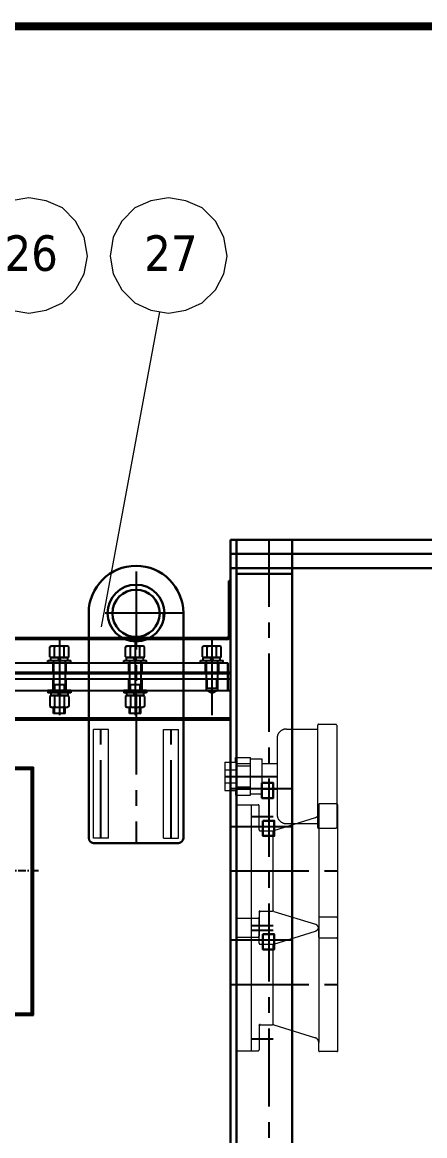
# Model space of a CAD drawing. Header units: millimetres. Extents: x 51831 to 122350, y -311274 to -161296.
# Drawn here: x 58177 to 58602, y -162715 to -161538 of the extents above; entities that cross this region are included whole.
import ezdxf

# ---------------------------------------------------------------- set-up
doc = ezdxf.new("R2010")
doc.units = ezdxf.units.MM
doc.header["$LTSCALE"] = 13
for name, pattern in [('ACAD_ISO02W100', [15, 12, -3]), ('CENTER', [50.8, 31.75, -6.35, 6.35, -6.35]), ('CENTERX2', [101.6, 63.5, -12.7, 12.7, -12.7]), ('DASHED', [0.75, 0.5, -0.25]), ('HIDDEN', [9.525, 6.35, -3.175])]:
    doc.linetypes.add(name, pattern=pattern)
doc.layers.get('0').update_dxf_attribs({"color": 1, "linetype": 'CENTER'})
for name, color, linetype in [('1', 4, 'Continuous'), ('2', 3, 'Continuous'), ('3中心线层', 1, 'CENTER'), ('4', 2, 'HIDDEN'), ('4虚线层', 6, 'DASHED'), ('粗实线', 4, 'Continuous')]:
    doc.layers.add(name, color=color, linetype=linetype)
doc.layers.add('标注、文本', color=3, linetype='Continuous', lineweight=25)
doc.layers.add('铁心', color=3, linetype='Continuous', lineweight=0)
doc.styles.add('Tahoma$001', font='tahoma.ttf', dxfattribs={"height": 2.159784})

# ---------------------------------------------------------------- blocks, each defined once
blk = doc.blocks.new('A$C577535B1')
for p, q in [((67.4, 124.3), (67.4, 44.6)), ((67.4, 124.1), (67.4, 44.4)), ((167.4, 124.2), (167.4, 44.4)), ((167.4, 124.1), (167.4, 44.4)), ((267.4, 124.3), (267.4, 44.6)), ((267.4, 124.1), (267.4, 44.4))]:
    blk.add_line(p, q)
at = {"layer": '3中心线层', "ltscale": 0.02}
for p, q in [((67.4, 168.8), (67.4, 0.2)), ((67.4, 168.6), (67.4, 0)), ((167.4, 168.6), (167.4, 0)), ((267.4, 168.8), (267.4, 0.2)), ((334.7, 84.3), (0, 84.3))]:
    blk.add_line(p, q, dxfattribs=at)
at = {"layer": '粗实线', "lineweight": 30}
for centre, radius, start, end in [((67.4, 84.5), 28.5, 8.0481, 171.9519), ((167.4, 84.3), 28.5, 8.0481, 171.9519), ((267.4, 84.5), 28.5, 8.0481, 171.9519), ((38.9, 84.5), 4, 274.0241, 85.9759), ((95.9, 84.5), 4, 94.0241, 265.9759), ((138.9, 84.3), 4, 274.0241, 85.9759), ((195.9, 84.3), 4, 94.0241, 265.9759), ((238.9, 84.5), 4, 274.0241, 85.9759), ((295.9, 84.4), 4, 94.0241, 265.9759), ((67.4, 84.5), 28.5, 188.0481, 351.9519), ((167.4, 84.3), 28.5, 188.0481, 351.9519), ((267.4, 84.5), 28.5, 188.0481, 351.9519)]:
    blk.add_arc(centre, radius, start, end, dxfattribs=at)

msp = doc.modelspace()

# ---------------------------------------------------------------- linework, layer by layer
at = {"color": 2, "linetype": 'ACAD_ISO02W100', "lineweight": 13}
for p, q in [((58267.844, -162285.411), (58251.844, -162285.411)), ((58251.844, -162400.411), (58251.844, -162285.411)), ((58267.844, -162400.411), (58267.844, -162285.411)), ((58325.844, -162285.411), (58341.844, -162285.411)), ((58325.844, -162400.411), (58325.844, -162285.411)), ((58341.844, -162400.411), (58341.844, -162285.411)), ((58455.844, -162284.939), (58488.844, -162284.939)), ((58488.844, -162388.939), (58488.844, -162280.939)), ((58489.844, -162279.939), (58507.844, -162279.939)), ((58508.844, -162280.939), (58508.844, -162388.939)), ((58445.844, -162294.939), (58445.844, -162374.939)), ((58390.844, -162319.939), (58401.844, -162319.939)), ((58390.844, -162319.939), (58390.844, -162349.939)), ((58401.844, -162314.939), (58417.85, -162314.939)), ((58401.844, -162319.939), (58401.844, -162314.939)), ((58401.844, -162314.939), (58417.85, -162314.939)), ((58402.844, -162321.439), (58402.844, -162348.439)), ((58402.844, -162321.439), (58417.85, -162321.439)), ((58417.85, -162354.939), (58417.85, -162314.939)), ((58417.85, -162316.487), (58429.85, -162316.487)), ((58429.85, -162316.487), (58429.85, -162353.39)), ((58429.85, -162321.439), (58445.844, -162321.439)), ((58390.844, -162327.939), (58401.844, -162327.939)), ((58402.844, -162323.939), (58417.85, -162323.939)), ((58390.844, -162341.939), (58401.844, -162341.939)), ((58402.844, -162345.939), (58417.85, -162345.939)), ((58417.85, -162334.939), (58429.85, -162334.939)), ((58390.844, -162349.939), (58401.844, -162349.939)), ((58401.844, -162349.939), (58401.844, -162354.939)), ((58401.844, -162354.939), (58417.85, -162354.939)), ((58402.844, -162348.439), (58417.85, -162348.439)), ((58417.85, -162353.39), (58429.85, -162353.39)), ((58429.85, -162348.439), (58445.844, -162348.439)), ((58402.844, -162364.939), (58418.844, -162364.939)), ((58418.844, -162504.939), (58418.844, -162364.939)), ((58418.844, -162504.939), (58418.844, -162364.939)), ((58418.844, -162364.939), (58425.844, -162364.939)), ((58426.844, -162391.439), (58426.844, -162365.939)), ((58489.844, -162364.939), (58489.844, -162496.115)), ((58508.844, -162363.939), (58490.844, -162363.939)), ((58509.844, -162364.939), (58509.844, -162505.939)), ((58442.573, -162392.211), (58486.336, -162378.535)), ((58427.844, -162392.439), (58441.081, -162392.439)), ((58441.842, -162477.497), (58441.835, -162392.382)), ((58455.844, -162384.939), (58488.844, -162384.939)), ((58507.844, -162389.939), (58489.844, -162389.939)), ((58267.844, -162400.411), (58251.844, -162400.411)), ((58325.844, -162400.411), (58341.844, -162400.411)), ((58402.844, -162484.939), (58418.844, -162484.939)), ((58418.844, -162624.939), (58418.844, -162484.939)), ((58418.844, -162624.939), (58418.844, -162484.939)), ((58418.844, -162484.939), (58425.844, -162484.939)), ((58426.844, -162478.439), (58426.844, -162503.939)), ((58426.844, -162511.439), (58426.844, -162485.939)), ((58427.844, -162477.439), (58441.081, -162477.439)), ((58442.573, -162477.666), (58486.336, -162491.342)), ((58489.844, -162484.939), (58489.844, -162616.115)), ((58508.844, -162483.939), (58490.844, -162483.939)), ((58509.844, -162484.939), (58509.844, -162625.939)), ((58442.573, -162512.211), (58486.336, -162498.535)), ((58489.844, -162504.939), (58489.844, -162496.115)), ((58402.844, -162504.939), (58418.844, -162504.939)), ((58402.844, -162504.939), (58418.844, -162504.939)), ((58418.844, -162504.939), (58425.844, -162504.939)), ((58509.844, -162505.939), (58490.844, -162505.939)), ((58508.844, -162505.939), (58490.844, -162505.939)), ((58427.844, -162512.439), (58441.081, -162512.439)), ((58441.842, -162597.497), (58441.835, -162512.382)), ((58426.844, -162598.439), (58426.844, -162623.939)), ((58427.844, -162597.439), (58441.081, -162597.439)), ((58442.573, -162597.666), (58486.336, -162611.342)), ((58489.844, -162624.939), (58489.844, -162616.115)), ((58402.844, -162624.939), (58418.844, -162624.939)), ((58402.844, -162624.939), (58418.844, -162624.939)), ((58418.844, -162624.939), (58425.844, -162624.939)), ((58509.844, -162625.939), (58490.844, -162625.939)), ((58508.844, -162625.939), (58490.844, -162625.939))]:
    msp.add_line(p, q, dxfattribs=at)
for centre, radius, start, end in [((58455.844, -162294.939), 10, 90, 180), ((58489.844, -162280.939), 1, 90, 180), ((58507.844, -162280.939), 1, 0, 90), ((58425.844, -162365.939), 1, 0, 90), ((58490.844, -162364.939), 1, 90, 180), ((58508.844, -162364.939), 1, 0, 90), ((58455.844, -162374.939), 10, 180, 270), ((58484.844, -162373.763), 5, 287.354025, 0), ((58427.844, -162391.439), 1, 180, 270), ((58441.081, -162387.439), 5, 270, 287.354025), ((58489.844, -162388.939), 1, 180, 270), ((58507.844, -162388.939), 1, 270, 0), ((58425.844, -162485.939), 1, 0, 90), ((58441.081, -162482.439), 5, 72.645975, 90), ((58490.844, -162484.939), 1, 90, 180), ((58508.844, -162484.939), 1, 0, 90), ((58484.844, -162496.115), 5, 0, 72.645975), ((58484.844, -162493.763), 5, 287.354025, 0), ((58425.844, -162503.939), 1, 270, 0), ((58490.844, -162504.939), 1, 180, 270), ((58508.844, -162504.939), 1, 270, 0), ((58427.844, -162511.439), 1, 180, 270), ((58441.081, -162507.439), 5, 270, 287.354025), ((58441.081, -162602.439), 5, 72.645975, 90), ((58484.844, -162616.115), 5, 0, 72.645975), ((58425.844, -162623.939), 1, 270, 0), ((58490.844, -162624.939), 1, 180, 270), ((58508.844, -162624.939), 1, 270, 0)]:
    msp.add_arc(centre, radius, start, end, dxfattribs=at)
at = {"layer": '1', "color": 1, "linetype": 'CENTERX2', "lineweight": -3, "ltscale": 0.1}
for p, q in [((58437.425, -164136.902), (58437.425, -162084.934)), ((58437.425, -164136.902), (58437.425, -162084.934)), ((58296.844, -162118.449), (58296.844, -162405.411)), ((58346.844, -162162.42), (58246.844, -162162.42)), ((58215.844, -162212.494), (58215.844, -162255.762)), ((58295.844, -162212.494), (58295.844, -162255.762)), ((58259.844, -162400.411), (58259.844, -162285.411)), ((58333.844, -162400.411), (58333.844, -162285.411)), ((58390.844, -162334.939), (58445.844, -162334.939)), ((58395.844, -162347.907), (58460.844, -162347.907)), ((58418.844, -162377.439), (58441.844, -162377.439)), ((58396.844, -162387.907), (58461.844, -162387.907)), ((58396.844, -162434.939), (58509.844, -162434.939)), ((58418.844, -162492.439), (58441.843, -162492.439)), ((58418.844, -162492.439), (58441.844, -162492.439)), ((58418.844, -162497.439), (58441.844, -162497.439)), ((58396.844, -162507.907), (58461.844, -162507.907)), ((58396.844, -162554.939), (58509.844, -162554.939)), ((58418.844, -162612.439), (58441.843, -162612.439)), ((58418.844, -162612.439), (58441.844, -162612.439))]:
    msp.add_line(p, q, dxfattribs=at)
at = {"layer": '1'}
for p, q in [((58205.919, -162198.001), (58207.249, -162197.234)), ((58205.919, -162208.666), (58205.919, -162198.001)), ((58224.439, -162197.234), (58207.249, -162197.234)), ((58210.882, -162208.666), (58210.882, -162198.001)), ((58220.807, -162208.666), (58220.807, -162198.001)), ((58225.769, -162198.001), (58224.439, -162197.234)), ((58225.769, -162208.666), (58225.769, -162198.001)), ((58285.919, -162198.001), (58287.249, -162197.234)), ((58285.919, -162208.666), (58285.919, -162198.001)), ((58304.439, -162197.234), (58287.249, -162197.234)), ((58290.882, -162208.666), (58290.882, -162198.001)), ((58300.807, -162208.666), (58300.807, -162198.001)), ((58305.769, -162198.001), (58304.439, -162197.234)), ((58305.769, -162208.666), (58305.769, -162198.001)), ((58366.919, -162198.001), (58368.249, -162197.234)), ((58366.919, -162208.666), (58366.919, -162198.001)), ((58385.439, -162197.234), (58368.249, -162197.234)), ((58371.882, -162208.666), (58371.882, -162198.001)), ((58381.807, -162208.666), (58381.807, -162198.001)), ((58386.769, -162198.001), (58385.439, -162197.234)), ((58386.769, -162208.666), (58386.769, -162198.001)), ((58203.844, -162214.934), (58203.844, -162212.434)), ((58203.844, -162212.434), (58227.844, -162212.434)), ((58205.919, -162208.666), (58207.249, -162209.434)), ((58206.844, -162212.434), (58206.844, -162209.434)), ((58206.844, -162209.434), (58224.844, -162209.434)), ((58206.844, -162212.434), (58224.844, -162212.434)), ((58224.439, -162209.434), (58207.249, -162209.434)), ((58209.844, -162212.652), (58209.844, -162238.152)), ((58215.844, -162212.434), (58214.144, -162209.434)), ((58217.544, -162212.434), (58215.844, -162209.434)), ((58221.844, -162212.652), (58221.844, -162238.152)), ((58225.769, -162208.666), (58224.439, -162209.434)), ((58224.844, -162212.434), (58224.844, -162209.434)), ((58227.844, -162214.934), (58227.844, -162212.434)), ((58283.844, -162214.934), (58283.844, -162212.434)), ((58283.844, -162212.434), (58307.844, -162212.434)), ((58285.919, -162208.666), (58287.249, -162209.434)), ((58286.844, -162212.434), (58286.844, -162209.434)), ((58286.844, -162209.434), (58304.844, -162209.434)), ((58286.844, -162212.434), (58304.844, -162212.434)), ((58304.439, -162209.434), (58287.249, -162209.434)), ((58289.844, -162212.652), (58289.844, -162238.152)), ((58295.844, -162212.434), (58294.144, -162209.434)), ((58297.544, -162212.434), (58295.844, -162209.434)), ((58301.844, -162212.652), (58301.844, -162238.152)), ((58305.769, -162208.666), (58304.439, -162209.434)), ((58304.844, -162212.434), (58304.844, -162209.434)), ((58307.844, -162214.934), (58307.844, -162212.434)), ((58364.844, -162214.934), (58364.844, -162212.434)), ((58364.844, -162212.434), (58388.844, -162212.434)), ((58364.844, -162214.934), (58388.844, -162214.934)), ((58366.919, -162208.666), (58368.249, -162209.434)), ((58367.844, -162212.434), (58367.844, -162209.434)), ((58367.844, -162209.434), (58385.844, -162209.434)), ((58367.844, -162212.434), (58385.844, -162212.434)), ((58385.439, -162209.434), (58368.249, -162209.434)), ((58370.844, -162212.652), (58370.844, -162238.152)), ((58376.844, -162212.434), (58375.144, -162209.434)), ((58378.544, -162212.434), (58376.844, -162209.434)), ((58382.844, -162212.652), (58382.844, -162238.152)), ((58386.769, -162208.666), (58385.439, -162209.434)), ((58385.844, -162212.434), (58385.844, -162209.434)), ((58388.844, -162214.934), (58388.844, -162212.434)), ((58221.844, -162238.152), (58209.844, -162238.152)), ((58209.844, -162238.152), (58209.844, -162244.152)), ((58221.844, -162238.152), (58221.844, -162244.152)), ((58301.844, -162238.152), (58289.844, -162238.152)), ((58289.844, -162238.152), (58289.844, -162244.152)), ((58301.844, -162238.152), (58301.844, -162244.152)), ((58382.844, -162232.152), (58370.844, -162232.152)), ((58370.844, -162238.152), (58370.844, -162243.687)), ((58382.844, -162238.152), (58382.844, -162243.687)), ((58227.844, -162244.152), (58203.844, -162244.152)), ((58203.844, -162244.152), (58203.844, -162246.652)), ((58227.844, -162246.652), (58203.844, -162246.652)), ((58205.919, -162250.419), (58207.249, -162249.652)), ((58205.919, -162250.419), (58205.919, -162261.084)), ((58224.844, -162246.652), (58206.844, -162246.652)), ((58206.844, -162246.652), (58206.844, -162249.652)), ((58224.844, -162249.652), (58206.844, -162249.652)), ((58207.249, -162249.652), (58224.439, -162249.652)), ((58210.882, -162250.419), (58210.882, -162261.084)), ((58214.144, -162246.652), (58215.844, -162249.652)), ((58215.844, -162246.652), (58217.544, -162249.652)), ((58220.807, -162250.419), (58220.807, -162261.084)), ((58225.769, -162250.419), (58224.439, -162249.652)), ((58224.844, -162246.652), (58224.844, -162249.652)), ((58225.769, -162250.419), (58225.769, -162261.084)), ((58227.844, -162244.152), (58227.844, -162246.652)), ((58307.844, -162244.152), (58283.844, -162244.152)), ((58283.844, -162244.152), (58283.844, -162246.652)), ((58307.844, -162246.652), (58283.844, -162246.652)), ((58285.919, -162250.419), (58287.249, -162249.652)), ((58285.919, -162250.419), (58285.919, -162261.084)), ((58304.844, -162246.652), (58286.844, -162246.652)), ((58286.844, -162246.652), (58286.844, -162249.652)), ((58304.844, -162249.652), (58286.844, -162249.652)), ((58287.249, -162249.652), (58304.439, -162249.652)), ((58290.882, -162250.419), (58290.882, -162261.084)), ((58294.144, -162246.652), (58295.844, -162249.652)), ((58295.844, -162246.652), (58297.544, -162249.652)), ((58300.807, -162250.419), (58300.807, -162261.084)), ((58305.769, -162250.419), (58304.439, -162249.652)), ((58304.844, -162246.652), (58304.844, -162249.652)), ((58305.769, -162250.419), (58305.769, -162261.084)), ((58307.844, -162244.152), (58307.844, -162246.652)), ((58205.919, -162261.084), (58207.249, -162261.852)), ((58207.249, -162261.852), (58224.439, -162261.852)), ((58209.844, -162268.593), (58209.844, -162261.852)), ((58221.844, -162268.593), (58221.844, -162261.852)), ((58225.769, -162261.084), (58224.439, -162261.852)), ((58285.919, -162261.084), (58287.249, -162261.852)), ((58287.249, -162261.852), (58304.439, -162261.852)), ((58289.844, -162268.593), (58289.844, -162261.852)), ((58301.844, -162268.593), (58301.844, -162261.852)), ((58305.769, -162261.084), (58304.439, -162261.852)), ((58221.844, -162268.593), (58209.844, -162268.593)), ((58301.844, -162268.593), (58289.844, -162268.593))]:
    msp.add_line(p, q, dxfattribs=at)
at = {"layer": '1', "const_width": 8.634}
msp.add_lwpolyline([(52472.729, -168350.488), (61945.049, -168350.488), (61945.049, -161542.258), (52472.729, -161542.258), (52472.729, -168350.488)], dxfattribs=at)
at = {"layer": '1'}
for centre, radius, start, end in [((58208.455, -162201.802), 4.569, 57.914436, 123.704561), ((58215.844, -162215.234), 18, 73.996597, 106.003403), ((58223.234, -162201.802), 4.569, 56.295439, 122.085564), ((58288.455, -162201.802), 4.569, 57.914436, 123.704561), ((58295.844, -162215.234), 18, 73.996597, 106.003403), ((58303.234, -162201.802), 4.569, 56.295439, 122.085564), ((58369.455, -162201.802), 4.569, 57.914436, 123.704561), ((58376.844, -162215.234), 18, 73.996597, 106.003403), ((58384.234, -162201.802), 4.569, 56.295439, 122.085564), ((58208.455, -162204.865), 4.569, 236.295439, 302.558752), ((58215.844, -162191.434), 18, 253.996597, 286.003403), ((58223.234, -162204.865), 4.569, 237.914436, 303.704561), ((58288.455, -162204.865), 4.569, 236.295439, 302.558752), ((58295.844, -162191.434), 18, 253.996597, 286.003403), ((58303.234, -162204.865), 4.569, 237.914436, 303.704561), ((58369.455, -162204.865), 4.569, 236.295439, 302.558752), ((58376.844, -162191.434), 18, 253.996597, 286.003403), ((58384.234, -162204.865), 4.569, 237.914436, 303.704561), ((58208.455, -162254.22), 4.569, 57.914436, 123.704561), ((58215.844, -162267.652), 18, 73.996597, 106.003403), ((58223.234, -162254.22), 4.569, 56.295439, 122.558752), ((58288.455, -162254.22), 4.569, 57.914436, 123.704561), ((58295.844, -162267.652), 18, 73.996597, 106.003403), ((58303.234, -162254.22), 4.569, 56.295439, 122.558752), ((58208.455, -162257.283), 4.569, 236.295439, 302.085564), ((58215.844, -162243.852), 18, 253.996597, 286.003403), ((58223.234, -162257.283), 4.569, 237.914436, 303.704561), ((58288.455, -162257.283), 4.569, 236.295439, 302.085564), ((58295.844, -162243.852), 18, 253.996597, 286.003403), ((58303.234, -162257.283), 4.569, 237.914436, 303.704561)]:
    msp.add_arc(centre, radius, start, end, dxfattribs=at)
at = {"layer": '2'}
for p, q in [((58210.744, -162238.152), (58210.744, -162244.152)), ((58220.944, -162238.152), (58220.944, -162244.152)), ((58290.744, -162238.152), (58290.744, -162244.152)), ((58300.944, -162238.152), (58300.944, -162244.152)), ((58371.744, -162232.152), (58371.744, -162241.687)), ((58381.944, -162232.152), (58381.944, -162241.687)), ((58210.744, -162268.593), (58210.744, -162261.852)), ((58220.944, -162268.593), (58220.944, -162261.852)), ((58290.744, -162268.593), (58290.744, -162261.852)), ((58300.944, -162268.593), (58300.944, -162261.852))]:
    msp.add_line(p, q, dxfattribs=at)
at = {"layer": '4'}
for p, q in [((58215.844, -162189.652), (58215.844, -162270.452)), ((58295.844, -162189.652), (58295.844, -162270.452)), ((58376.844, -162189.652), (58376.844, -162270.452))]:
    msp.add_line(p, q, dxfattribs=at)
at = {"layer": '4虚线层'}
for p, q in [((58396.844, -162084.934), (58396.844, -164126.902)), ((58393.844, -162214.934), (58393.844, -162244.152)), ((58393.844, -162273.411), (58393.844, -162275.411))]:
    msp.add_line(p, q, dxfattribs=at)
at = {"layer": '4虚线层', "ltscale": 5}
for p, q in [((58393.844, -162214.934), (58393.844, -162244.152)), ((58393.844, -162273.411), (58393.844, -162275.411)), ((58396.844, -162391.902), (58396.844, -164126.902))]:
    msp.add_line(p, q, dxfattribs=at)
at = {"layer": '标注、文本', "color": 4, "lineweight": 30}
for p, q in [((58396.844, -162084.934), (58396.844, -164134.902)), ((58246.844, -162400.411), (58246.844, -162162.428)), ((58325.844, -162170.101), (58325.844, -162162.428)), ((58346.844, -162400.411), (58346.844, -162162.428)), ((58393.844, -162214.934), (58393.844, -162244.152)), ((58393.844, -162273.411), (58393.844, -162275.411)), ((58251.844, -162405.411), (58341.844, -162405.411))]:
    msp.add_line(p, q, dxfattribs=at)
at = {"layer": '标注、文本'}
for p, q in [((58394.844, -162186.428), (58394.844, -162128.428)), ((58396.844, -162128.428), (58394.844, -162128.428)), ((58396.844, -162186.428), (58396.844, -162128.428)), ((58392.844, -162190.428), (57344.38, -162190.428)), ((58396.308, -162188.428), (57347.844, -162188.428)), ((57343.844, -162214.934), (58393.844, -162214.934)), ((58208.844, -162214.934), (58208.844, -162224.934)), ((58222.844, -162214.934), (58222.844, -162224.934)), ((58288.844, -162214.934), (58288.844, -162224.934)), ((58302.844, -162214.934), (58302.844, -162224.934)), ((58369.844, -162214.934), (58369.844, -162224.934)), ((58383.844, -162214.934), (58383.844, -162224.934)), ((57343.844, -162224.934), (58396.844, -162224.934)), ((57352.844, -162226.152), (58396.844, -162226.152)), ((58396.844, -162232.152), (57343.844, -162232.152)), ((58208.844, -162232.152), (58208.844, -162244.152)), ((58222.844, -162232.152), (58222.844, -162244.152)), ((58288.844, -162232.152), (58288.844, -162244.152)), ((58302.844, -162232.152), (58302.844, -162244.152)), ((57343.844, -162244.152), (58396.844, -162244.152)), ((58376.844, -162247.152), (58370.844, -162243.687)), ((58376.844, -162247.152), (58370.844, -162243.687)), ((58376.844, -162247.152), (58370.844, -162243.687)), ((58376.844, -162247.152), (58370.844, -162243.687)), ((58376.844, -162247.152), (58370.844, -162243.687)), ((58376.844, -162247.152), (58370.844, -162243.687)), ((58376.844, -162247.152), (58370.844, -162243.687)), ((58376.844, -162247.152), (58370.844, -162243.687)), ((58371.744, -162241.687), (58381.944, -162241.687)), ((58376.844, -162247.152), (58382.844, -162243.687)), ((58376.844, -162247.152), (58382.844, -162243.687)), ((58376.844, -162247.152), (58382.844, -162243.687)), ((58376.844, -162247.152), (58382.844, -162243.687)), ((58376.844, -162247.152), (58382.844, -162243.687)), ((58376.844, -162247.152), (58382.844, -162243.687)), ((58376.844, -162247.152), (58382.844, -162243.687)), ((58376.844, -162247.152), (58382.844, -162243.687)), ((58376.844, -162247.152), (58376.844, -162247.152)), ((58396.844, -162273.411), (57344.38, -162273.411)), ((58396.844, -162275.411), (57347.844, -162275.411)), ((57564.312, -162325.392), (58188.378, -162325.306)), ((57564.312, -162327.392), (58188.378, -162327.306)), ((58186.412, -162585.408), (58186.376, -162327.306)), ((58188.412, -162587.408), (58188.376, -162325.306)), ((57564.312, -162587.408), (58188.412, -162587.408)), ((57566.312, -162585.408), (58188.412, -162585.408))]:
    msp.add_line(p, q, dxfattribs=at)
at = {"layer": '标注、文本', "color": 4, "lineweight": 30}
for centre, radius in [((58296.844, -162162.42), 30), ((58296.844, -162162.669), 25)]:
    msp.add_circle(centre, radius, dxfattribs=at)
for centre, radius, start, end in [((58296.844, -162162.428), 50, 90, 180), ((58296.844, -162162.428), 50, 0, 90), ((58251.844, -162400.411), 5, 180, 270), ((58341.844, -162400.411), 5, 270, 0)]:
    msp.add_arc(centre, radius, start, end, dxfattribs=at)
at = {"layer": '标注、文本'}
for centre, radius, start, end in [((58392.844, -162186.428), 4, 270, 0), ((58392.844, -162186.428), 2, 270, 0), ((58427.844, -162478.439), 1, 90, 180), ((58427.844, -162598.439), 1, 90, 180)]:
    msp.add_arc(centre, radius, start, end, dxfattribs=at)
at = {"layer": '粗实线', "lineweight": 30}
for p, q in [((58396.844, -162084.934), (59186.844, -162084.934)), ((58396.844, -162114.934), (58396.844, -162084.934)), ((58396.844, -162084.934), (59136.844, -162084.934)), ((58402.844, -162084.934), (58402.844, -164126.902)), ((58461.844, -164134.902), (58461.844, -162084.934)), ((58396.844, -162099.934), (59186.844, -162099.934)), ((58396.844, -162099.934), (59136.844, -162099.934)), ((58396.844, -162114.934), (58461.844, -162114.934)), ((58396.844, -162114.934), (59186.844, -162114.934)), ((58402.844, -162120.934), (58461.844, -162120.934))]:
    msp.add_line(p, q, dxfattribs=at)
for points in [[(58429.844, -162341.907), (58441.844, -162341.907), (58441.844, -162357.907), (58429.844, -162357.907)], [(58430.844, -162381.907), (58442.844, -162381.907), (58442.844, -162397.907), (58430.844, -162397.907)], [(58430.844, -162501.907), (58442.844, -162501.907), (58442.844, -162517.907), (58430.844, -162517.907)]]:
    msp.add_lwpolyline(points, close=True, dxfattribs=at)
at = {"layer": '铁心'}
for points in [[(58245.428, -161785.118), (58242.115, -161765.24), (58233.079, -161748.072), (58219.225, -161734.218), (58202.057, -161726.688), (58183.685, -161723.375), (58165.011, -161726.688), (58148.144, -161734.218), (58134.29, -161748.072), (58124.953, -161765.24), (58121.941, -161785.118), (58124.953, -161803.792), (58134.29, -161820.658), (58148.144, -161834.513), (58165.011, -161842.344), (58183.685, -161845.356), (58202.057, -161842.344), (58219.225, -161834.513), (58233.079, -161820.658), (58242.115, -161803.792)], [(58393.023, -161785.118), (58389.71, -161765.24), (58380.674, -161748.072), (58366.82, -161734.218), (58349.652, -161726.688), (58331.279, -161723.375), (58312.606, -161726.688), (58295.739, -161734.218), (58281.885, -161748.072), (58272.548, -161765.24), (58269.536, -161785.118), (58272.548, -161803.792), (58281.885, -161820.658), (58295.739, -161834.513), (58312.606, -161842.344), (58331.279, -161845.356), (58349.652, -161842.344), (58366.82, -161834.513), (58380.674, -161820.658), (58389.71, -161803.792)]]:
    msp.add_lwpolyline(points, close=True, dxfattribs=at)
msp.add_lwpolyline([(58260.417, -162176.829), (58321.943, -161843.85), (58321.943, -161843.85)], dxfattribs=at)

# ---------------------------------------------------------------- block references
at = {"layer": '标注、文本'}
msp.add_blockref('A$C577535B1', (57859.003, -162519.22), dxfattribs=at)

# ---------------------------------------------------------------- texts
at = {"layer": '铁心', "style": 'Tahoma$001'}
for s, p in [('26', (58157.898, -161800.673)), ('27', (58305.492, -161800.673))]:
    msp.add_text(s, height=37.5893, dxfattribs=at).set_placement(p)

doc.saveas('drawing.dxf')
